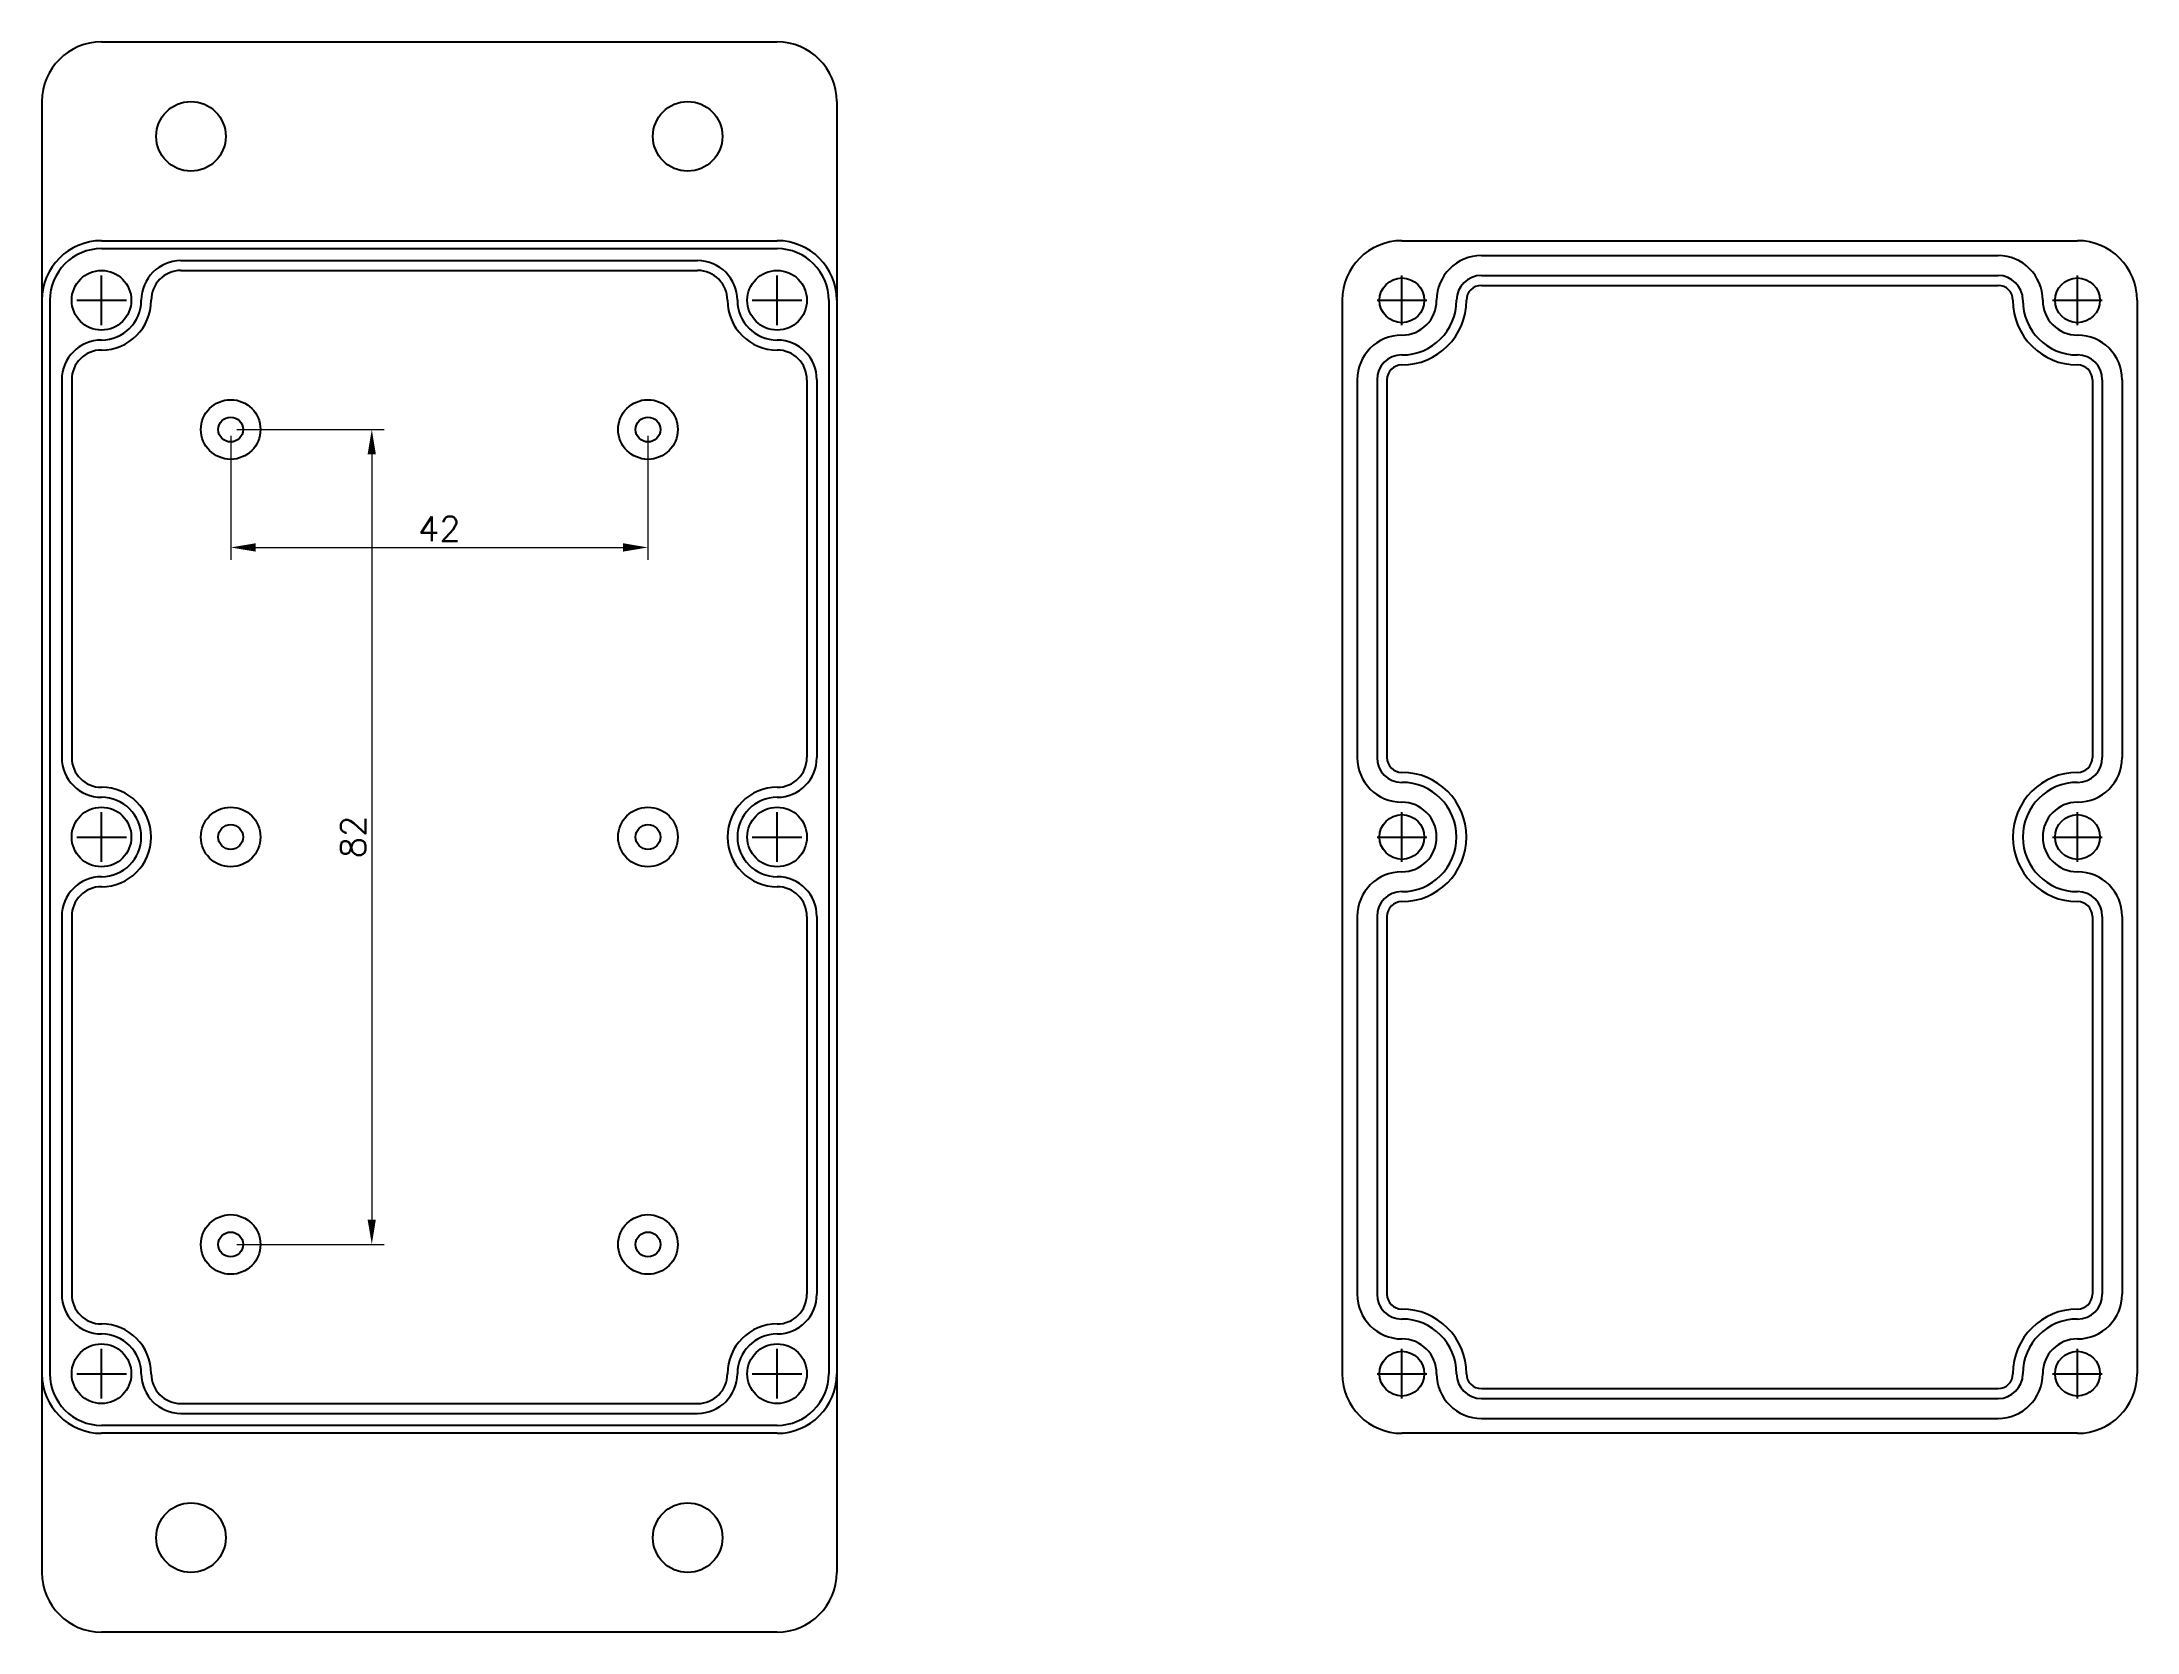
# Model space of a CAD drawing. Header units: millimetres. Extents: x 1045 to 1256, y 232 to 392.
import ezdxf

# ---------------------------------------------------------------- set-up
doc = ezdxf.new("R2010")
doc.units = ezdxf.units.MM
doc.styles.get("Standard").update_dxf_attribs({"font": 'txt', "bigfont": 'gbcbig.shx'})
doc.dimstyles.new('ISO-25', dxfattribs={"dimtxt": 2.5, "dimasz": 2.5, "dimexe": 1.25, "dimexo": 0.625, "dimtad": 1, "dimtxsty": 'Standard', "dimcen": 2.5, "dimazin": 0, "dimtfac": 1, "dimtmove": 0, "dimatfit": 3, "dimfxl": 1, "dimlwd": 9, "dimlwe": 13, "dimarcsym": 0})

# ---------------------------------------------------------------- blocks, each defined once
blk = doc.blocks.new('*D11')
at = {"color": 0, "lineweight": 13}
for p, q in [((1064.08, 352.31), (1064.08, 339.82)), ((1106.08, 352.31), (1106.08, 339.82))]:
    blk.add_line(p, q, dxfattribs=at)
at = {"color": 0, "lineweight": 9}
blk.add_line((1066.58, 341.07), (1103.58, 341.07), dxfattribs=at)
at = {"color": 0}
for points in [[(1066.58, 341.49), (1066.58, 340.65), (1064.08, 341.07)], [(1103.58, 341.49), (1103.58, 340.65), (1106.08, 341.07)]]:
    blk.add_solid(points, dxfattribs=at)
at = {"layer": 'Defpoints', "color": 0}
for p in [(1064.08, 352.94), (1106.08, 352.94), (1106.08, 341.07)]:
    blk.add_point(p, dxfattribs=at)
at = {"color": 0, "insert": (1085.08, 342.95), "char_height": 2.5, "attachment_point": 5}
blk.add_mtext('42', dxfattribs=at)
blk = doc.blocks.new('*D12')
at = {"color": 0, "lineweight": 13}
for p, q in [((1064.7, 352.94), (1079.53, 352.94)), ((1064.7, 270.94), (1079.53, 270.94))]:
    blk.add_line(p, q, dxfattribs=at)
at = {"color": 0, "lineweight": 9}
blk.add_line((1078.28, 350.44), (1078.28, 273.44), dxfattribs=at)
at = {"color": 0}
for points in [[(1077.86, 350.44), (1078.69, 350.44), (1078.28, 352.94)], [(1077.86, 273.44), (1078.69, 273.44), (1078.28, 270.94)]]:
    blk.add_solid(points, dxfattribs=at)
at = {"layer": 'Defpoints', "color": 0}
for p in [(1064.08, 352.94), (1064.08, 270.94), (1078.28, 270.94)]:
    blk.add_point(p, dxfattribs=at)
at = {"color": 0, "insert": (1076.4, 311.94), "char_height": 2.5, "attachment_point": 5, "rotation": 90}
blk.add_mtext('82', dxfattribs=at)

msp = doc.modelspace()

# ---------------------------------------------------------------- linework, layer by layer
for p, q in [((1051.077, 391.935), (1119.077, 391.935)), ((1045.077, 385.935), (1045.077, 237.935)), ((1125.077, 385.935), (1125.077, 237.935)), ((1051.077, 371.935), (1119.077, 371.935)), ((1181.957, 371.935), (1249.957, 371.935)), ((1051.077, 371.135), (1119.077, 371.135)), ((1059.077, 369.935), (1111.077, 369.935)), ((1189.957, 370.435), (1241.957, 370.435)), ((1051.077, 363.435), (1051.077, 368.435)), ((1059.077, 368.935), (1111.077, 368.935)), ((1119.077, 363.435), (1119.077, 368.435)), ((1181.957, 363.435), (1181.957, 368.435)), ((1189.957, 368.435), (1241.957, 368.435)), ((1189.957, 367.435), (1241.957, 367.435)), ((1249.957, 363.435), (1249.957, 368.435)), ((1045.877, 365.935), (1045.877, 257.935)), ((1048.577, 365.935), (1053.577, 365.935)), ((1056.077, 365.935), (1056.077, 365.935)), ((1114.077, 365.935), (1114.077, 365.935)), ((1116.577, 365.935), (1121.577, 365.935)), ((1124.277, 365.935), (1124.277, 257.935)), ((1175.957, 365.935), (1175.957, 257.935)), ((1179.457, 365.935), (1184.457, 365.935)), ((1186.957, 365.935), (1186.957, 365.935)), ((1244.957, 365.935), (1244.957, 365.935)), ((1247.457, 365.935), (1252.457, 365.935)), ((1255.957, 365.935), (1255.957, 257.935)), ((1051.077, 360.935), (1051.077, 360.935)), ((1047.077, 357.935), (1047.077, 319.935)), ((1048.077, 357.935), (1048.077, 319.935)), ((1122.077, 357.935), (1122.077, 319.935)), ((1123.077, 357.935), (1123.077, 319.935)), ((1177.457, 357.935), (1177.457, 319.935)), ((1179.457, 357.935), (1179.457, 319.935)), ((1180.457, 357.935), (1180.457, 319.935)), ((1251.457, 357.935), (1251.457, 319.935)), ((1252.457, 357.935), (1252.457, 319.935)), ((1254.457, 357.935), (1254.457, 319.935)), ((1051.077, 309.435), (1051.077, 314.435)), ((1119.077, 309.435), (1119.077, 314.435)), ((1181.957, 309.435), (1181.957, 314.435)), ((1249.957, 309.435), (1249.957, 314.435)), ((1048.577, 311.935), (1053.577, 311.935)), ((1116.577, 311.935), (1121.577, 311.935)), ((1179.457, 311.935), (1184.457, 311.935)), ((1247.457, 311.935), (1252.457, 311.935)), ((1047.077, 303.935), (1047.077, 265.935)), ((1048.077, 303.935), (1048.077, 265.935)), ((1122.077, 303.935), (1122.077, 265.935)), ((1123.077, 303.935), (1123.077, 265.935)), ((1177.457, 303.935), (1177.457, 265.935)), ((1179.457, 303.935), (1179.457, 265.935)), ((1180.457, 303.935), (1180.457, 265.935)), ((1251.457, 303.935), (1251.457, 265.935)), ((1252.457, 303.935), (1252.457, 265.935)), ((1254.457, 303.935), (1254.457, 265.935)), ((1051.077, 262.935), (1051.077, 262.935)), ((1181.957, 262.935), (1181.957, 262.935)), ((1051.077, 255.435), (1051.077, 260.435)), ((1119.077, 255.435), (1119.077, 260.435)), ((1181.957, 255.435), (1181.957, 260.435)), ((1249.957, 255.435), (1249.957, 260.435)), ((1048.577, 257.935), (1053.577, 257.935)), ((1116.577, 257.935), (1121.577, 257.935)), ((1179.457, 257.935), (1184.457, 257.935)), ((1247.457, 257.935), (1252.457, 257.935)), ((1189.957, 256.435), (1241.957, 256.435)), ((1189.957, 255.435), (1241.957, 255.435)), ((1059.077, 254.935), (1111.077, 254.935)), ((1059.077, 253.935), (1111.077, 253.935)), ((1189.957, 253.435), (1241.957, 253.435)), ((1119.077, 252.735), (1051.077, 252.735)), ((1119.077, 251.935), (1051.077, 251.935)), ((1249.957, 251.935), (1181.957, 251.935)), ((1119.077, 231.935), (1051.077, 231.935))]:
    msp.add_line(p, q)
for centre, radius in [((1060.077, 382.435), 3.5), ((1110.077, 382.435), 3.5), ((1051.077, 365.935), 3), ((1119.077, 365.935), 3), ((1181.957, 365.935), 2.25), ((1249.957, 365.935), 2.25), ((1064.077, 352.935), 3), ((1106.077, 352.935), 3), ((1064.077, 352.935), 1.25), ((1106.077, 352.935), 1.25), ((1051.077, 311.935), 3), ((1064.077, 311.935), 3), ((1106.077, 311.935), 3), ((1119.077, 311.935), 3), ((1064.077, 311.935), 1.25), ((1106.077, 311.935), 1.25), ((1181.957, 311.935), 2.25), ((1249.957, 311.935), 2.25), ((1064.077, 270.935), 3), ((1064.077, 270.935), 1.25), ((1106.077, 270.935), 3), ((1106.077, 270.935), 1.25), ((1051.077, 257.935), 3), ((1119.077, 257.935), 3), ((1181.957, 257.935), 2.25), ((1249.957, 257.935), 2.25), ((1060.077, 241.435), 3.5), ((1110.077, 241.435), 3.5)]:
    msp.add_circle(centre, radius)
for centre, radius, start, end in [((1051.077, 385.935), 6, 90, 180), ((1119.077, 385.935), 6, 0, 90), ((1051.077, 365.935), 6, 90, 180), ((1119.077, 365.935), 6, 0, 90), ((1181.957, 365.935), 6, 90, 180), ((1249.957, 365.935), 6, 0, 90), ((1051.077, 365.935), 5.2, 90, 180), ((1059.077, 365.935), 4, 90, 180), ((1111.077, 365.935), 4, 0, 90), ((1119.077, 365.935), 5.2, 0, 90), ((1189.957, 365.935), 4.5, 90, 180), ((1241.957, 365.935), 4.5, 0, 90), ((1059.077, 365.935), 3, 90, 180), ((1111.077, 365.935), 3, 0, 90), ((1189.957, 365.935), 2.5, 90, 180), ((1189.957, 365.935), 1.5, 90, 180), ((1241.957, 365.935), 2.5, 0, 90), ((1241.957, 365.935), 1.5, 0, 90), ((1051.077, 365.935), 5, 270, 0), ((1051.077, 365.935), 4, 270, 0), ((1119.077, 365.935), 5, 180, 270), ((1119.077, 365.935), 4, 180, 270), ((1181.957, 365.935), 5.5, 270, 0), ((1181.957, 365.935), 3.5, 270, 0), ((1181.957, 365.935), 6.5, 270, 0), ((1249.957, 365.935), 6.5, 180, 270), ((1249.957, 365.935), 5.5, 180, 270), ((1249.957, 365.935), 3.5, 180, 270), ((1051.077, 357.935), 4, 90, 180), ((1051.077, 357.935), 3, 90, 180), ((1119.077, 357.935), 4, 0, 90), ((1119.077, 357.935), 3, 0, 90), ((1181.957, 357.935), 4.5, 90, 180), ((1249.957, 357.935), 4.5, 0, 90), ((1181.957, 357.935), 2.5, 90, 180), ((1181.957, 357.935), 1.5, 90, 180), ((1249.957, 357.935), 2.5, 0, 90), ((1249.957, 357.935), 1.5, 0, 90), ((1051.077, 319.935), 4, 180, 270), ((1051.077, 319.935), 3, 180, 270), ((1119.077, 319.935), 3, 270, 0), ((1119.077, 319.935), 4, 270, 0), ((1181.957, 319.935), 4.5, 180, 270), ((1181.957, 319.935), 2.5, 180, 270), ((1181.957, 319.935), 1.5, 180, 270), ((1181.957, 311.935), 6.5, 270, 90), ((1249.957, 311.935), 6.5, 90, 270), ((1249.957, 319.935), 4.5, 270, 0), ((1249.957, 319.935), 2.5, 270, 0), ((1249.957, 319.935), 1.5, 270, 0), ((1051.077, 311.935), 5, 270, 90), ((1119.077, 311.935), 5, 90, 270), ((1181.957, 311.935), 5.5, 270, 90), ((1249.957, 311.935), 5.5, 90, 270), ((1051.077, 311.935), 4, 270, 90), ((1119.077, 311.935), 4, 90, 270), ((1181.957, 311.935), 3.5, 270, 90), ((1249.957, 311.935), 3.5, 90, 270), ((1051.077, 303.935), 4, 90, 180), ((1119.077, 303.935), 4, 0, 90), ((1181.957, 303.935), 4.5, 90, 180), ((1249.957, 303.935), 4.5, 0, 90), ((1051.077, 303.935), 3, 90, 180), ((1119.077, 303.935), 3, 0, 90), ((1181.957, 303.935), 2.5, 90, 180), ((1249.957, 303.935), 2.5, 0, 90), ((1181.957, 303.935), 1.5, 90, 180), ((1249.957, 303.935), 1.5, 0, 90), ((1051.077, 265.935), 4, 180, 270), ((1051.077, 265.935), 3, 180, 270), ((1119.077, 265.935), 3, 270, 0), ((1119.077, 265.935), 4, 270, 0), ((1181.957, 265.935), 4.5, 180, 270), ((1181.957, 265.935), 2.5, 180, 270), ((1181.957, 265.935), 1.5, 180, 270), ((1249.957, 265.935), 4.5, 270, 0), ((1249.957, 265.935), 2.5, 270, 0), ((1249.957, 265.935), 1.5, 270, 0), ((1181.957, 257.935), 6.5, 0, 90), ((1249.957, 257.935), 6.5, 90, 180), ((1051.077, 257.935), 5, 0, 90), ((1051.077, 257.935), 4, 0, 90), ((1119.077, 257.935), 5, 90, 180), ((1119.077, 257.935), 4, 90, 180), ((1181.957, 257.935), 5.5, 0, 90), ((1249.957, 257.935), 5.5, 90, 180), ((1181.957, 257.935), 3.5, 0, 90), ((1249.957, 257.935), 3.5, 90, 180), ((1051.077, 257.935), 6, 180, 270), ((1051.077, 257.935), 5.2, 180, 270), ((1059.077, 257.935), 4, 180, 270), ((1059.077, 257.935), 3, 180, 270), ((1111.077, 257.935), 3, 270, 0), ((1111.077, 257.935), 4, 270, 0), ((1119.077, 257.935), 6, 270, 0), ((1119.077, 257.935), 5.2, 270, 0), ((1181.957, 257.935), 6, 180, 270), ((1189.957, 257.935), 4.5, 180, 270), ((1189.957, 257.935), 2.5, 180, 270), ((1189.957, 257.935), 1.5, 180, 270), ((1241.957, 257.935), 4.5, 270, 0), ((1241.957, 257.935), 2.5, 270, 0), ((1241.957, 257.935), 1.5, 270, 0), ((1249.957, 257.935), 6, 270, 0), ((1051.077, 237.935), 6, 180, 270), ((1119.077, 237.935), 6, 270, 0)]:
    msp.add_arc(centre, radius, start, end)

# ---------------------------------------------------------------- dimensions: what is measured, and where the dimension line sits
dim = msp.add_linear_dim(base=(1106.077, 341.072), p1=(1064.077, 352.935), p2=(1106.077, 352.935), dimstyle='ISO-25')
dim.commit()
dim.dimension.update_dxf_attribs({"geometry": '*D11', "text_midpoint": (1085.077, 342.947)})
dim = msp.add_linear_dim(base=(1078.276, 270.935), p1=(1064.077, 352.935), p2=(1064.077, 270.935), angle=90, dimstyle='ISO-25')
dim.commit()
dim.dimension.update_dxf_attribs({"geometry": '*D12', "text_midpoint": (1076.401, 311.935)})

doc.saveas('drawing.dxf')
